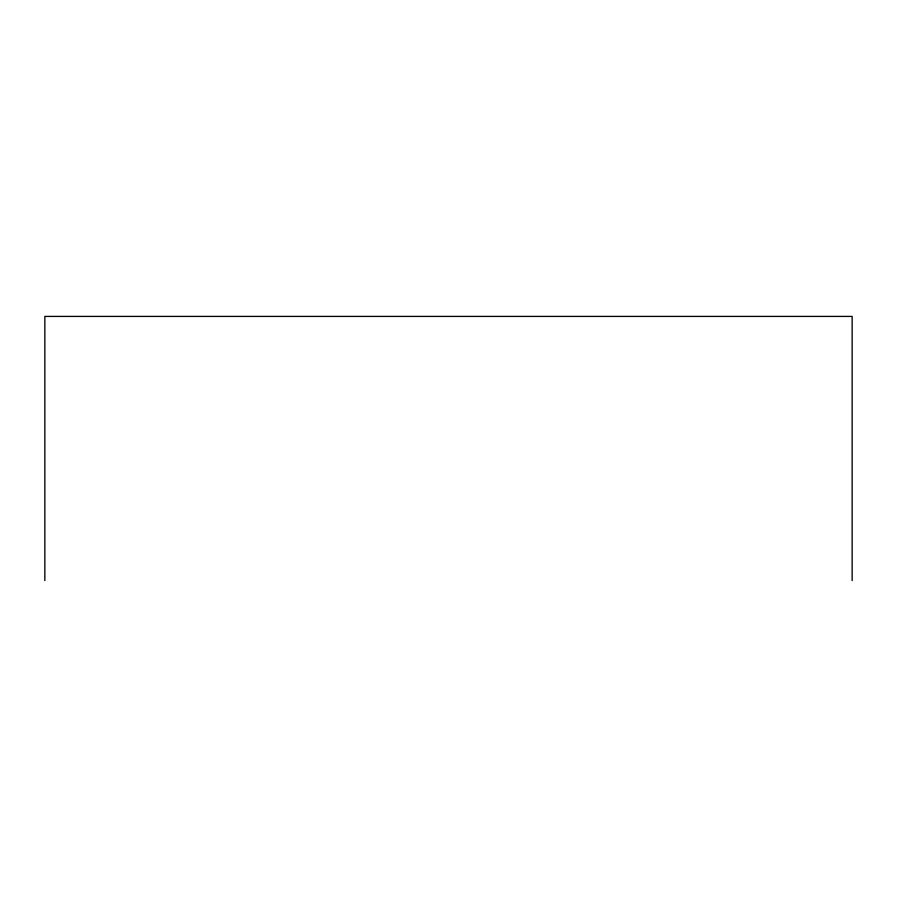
<?xml version="1.0" encoding="UTF-8"?>
<svg xmlns="http://www.w3.org/2000/svg" width="897" height="897" viewBox="0 0 897 897"><rect width="100%" height="100%" fill="white"/><g stroke="black" fill="none" stroke-linecap="round" stroke-linejoin="round"><path stroke-width="1.35" d="M852.15 580.583L852.15 316.417L44.85 316.417L44.85 580.583"/></g></svg>
